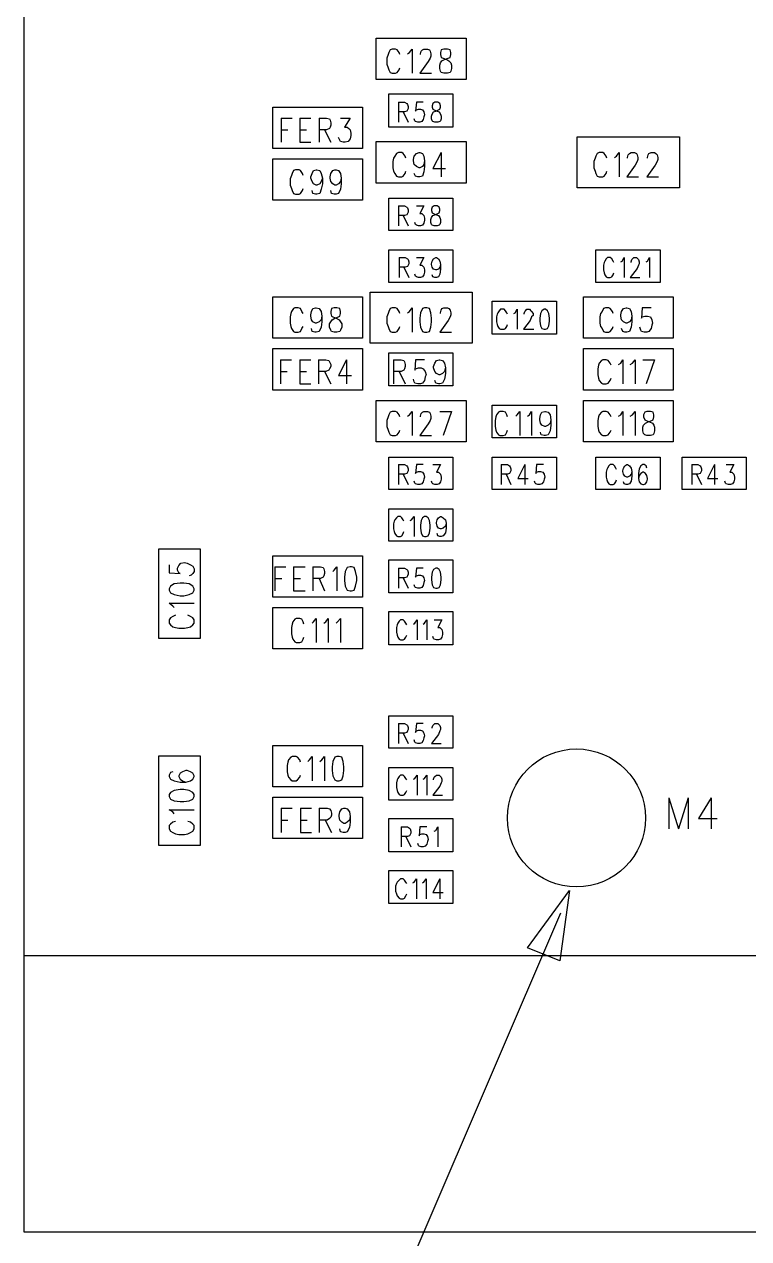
# Model space of a CAD drawing. Extents: x 11.9 to 28.1, y 10.8 to 21.2.
# Drawn here: x 14.582 to 15.631, y 14.275 to 16.035 of the extents above; entities that cross this region are included whole.
import ezdxf

# ---------------------------------------------------------------- set-up
doc = ezdxf.new("R2010")
doc.units = 0
doc.header["$MEASUREMENT"] = 0
doc.layers.add('LAYNR1', color=2, linetype='Continuous')

msp = doc.modelspace()

# ---------------------------------------------------------------- linework, layer by layer
at = {"layer": 'LAYNR1', "color": 7}
for points in [[(14.582, 14.285), (14.582, 19.685)], [(15.092, 16.015), (15.222, 16.015)], [(15.092, 15.955), (15.092, 16.015)], [(15.222, 16.015), (15.222, 15.955)], [(15.112, 15.998), (15.11, 15.994)], [(15.115, 15.999), (15.112, 15.998)], [(15.12, 15.999), (15.115, 15.999)], [(15.122, 15.998), (15.12, 15.999)], [(15.125, 15.994), (15.122, 15.998)], [(15.14, 15.994), (15.144, 15.999)], [(15.144, 15.999), (15.144, 15.964)], [(15.156, 15.992), (15.157, 15.996)], [(15.157, 15.996), (15.159, 15.998)], [(15.159, 15.998), (15.161, 15.999)], [(15.161, 15.999), (15.166, 15.999)], [(15.166, 15.999), (15.169, 15.998)], [(15.169, 15.998), (15.17, 15.996)], [(15.17, 15.996), (15.171, 15.992)], [(15.186, 15.998), (15.185, 15.994)], [(15.19, 15.999), (15.186, 15.998)], [(15.195, 15.999), (15.19, 15.999)], [(15.199, 15.998), (15.195, 15.999)], [(15.2, 15.994), (15.199, 15.998)], [(15.109, 15.991), (15.107, 15.986)], [(15.107, 15.986), (15.107, 15.977)], [(15.11, 15.994), (15.109, 15.991)], [(15.126, 15.991), (15.125, 15.994)], [(15.137, 15.992), (15.14, 15.994)], [(15.167, 15.981), (15.155, 15.964)], [(15.156, 15.991), (15.156, 15.992)], [(15.17, 15.986), (15.167, 15.981)], [(15.171, 15.989), (15.17, 15.986)], [(15.171, 15.992), (15.171, 15.989)], [(15.184, 15.976), (15.185, 15.979)], [(15.185, 15.994), (15.185, 15.991)], [(15.185, 15.991), (15.186, 15.987)], [(15.185, 15.979), (15.187, 15.982)], [(15.186, 15.987), (15.189, 15.986)], [(15.187, 15.982), (15.191, 15.984)], [(15.189, 15.986), (15.194, 15.984)], [(15.191, 15.984), (15.196, 15.986)], [(15.194, 15.984), (15.197, 15.982)], [(15.196, 15.986), (15.199, 15.987)], [(15.197, 15.982), (15.2, 15.979)], [(15.199, 15.987), (15.2, 15.991)], [(15.2, 15.991), (15.2, 15.994)], [(15.2, 15.979), (15.201, 15.976)], [(15.107, 15.977), (15.109, 15.972)], [(15.109, 15.972), (15.11, 15.969)], [(15.11, 15.969), (15.112, 15.965)], [(15.112, 15.965), (15.115, 15.964)], [(15.115, 15.964), (15.12, 15.964)], [(15.12, 15.964), (15.122, 15.965)], [(15.122, 15.965), (15.125, 15.969)], [(15.125, 15.969), (15.126, 15.972)], [(15.155, 15.964), (15.172, 15.964)], [(15.184, 15.971), (15.184, 15.976)], [(15.185, 15.967), (15.184, 15.971)], [(15.186, 15.965), (15.185, 15.967)], [(15.19, 15.964), (15.186, 15.965)], [(15.195, 15.964), (15.19, 15.964)], [(15.199, 15.965), (15.195, 15.964)], [(15.2, 15.967), (15.199, 15.965)], [(15.201, 15.971), (15.2, 15.967)], [(15.201, 15.976), (15.201, 15.971)], [(15.222, 15.955), (15.092, 15.955)], [(15.11, 15.934), (15.203, 15.934)], [(15.11, 15.886), (15.11, 15.934)], [(15.203, 15.934), (15.203, 15.886)], [(14.942, 15.855), (14.942, 15.915)], [(14.942, 15.915), (15.072, 15.915)], [(15.072, 15.915), (15.072, 15.855)], [(15.124, 15.922), (15.124, 15.893)], [(15.124, 15.922), (15.133, 15.922), (15.136, 15.92), (15.137, 15.919), (15.138, 15.916), (15.138, 15.913), (15.137, 15.911), (15.136, 15.909), (15.133, 15.908), (15.124, 15.908)], [(15.131, 15.908), (15.138, 15.893)], [(15.16, 15.922), (15.15, 15.922), (15.149, 15.909), (15.15, 15.911), (15.153, 15.912), (15.156, 15.912), (15.159, 15.911), (15.161, 15.908), (15.162, 15.904)], [(15.174, 15.894), (15.173, 15.895), (15.172, 15.898), (15.172, 15.902), (15.173, 15.905), (15.175, 15.908), (15.178, 15.909), (15.182, 15.911), (15.184, 15.912), (15.185, 15.915)], [(15.174, 15.92), (15.173, 15.917), (15.173, 15.915), (15.174, 15.912)], [(15.177, 15.922), (15.174, 15.92)], [(15.174, 15.912), (15.176, 15.911), (15.18, 15.909), (15.183, 15.908), (15.185, 15.905)], [(15.185, 15.917), (15.184, 15.92), (15.181, 15.922), (15.177, 15.922)], [(15.185, 15.915), (15.185, 15.917)], [(14.954, 15.899), (14.954, 15.864)], [(14.954, 15.899), (14.97, 15.899)], [(14.981, 15.899), (14.981, 15.864)], [(14.981, 15.899), (14.997, 15.899)], [(15.009, 15.899), (15.009, 15.864)], [(15.009, 15.899), (15.02, 15.899)], [(15.02, 15.899), (15.024, 15.898)], [(15.024, 15.898), (15.025, 15.896)], [(15.025, 15.896), (15.026, 15.892)], [(15.026, 15.892), (15.026, 15.889)], [(15.04, 15.899), (15.054, 15.899)], [(15.054, 15.899), (15.046, 15.886)], [(15.162, 15.904), (15.161, 15.901), (15.16, 15.897), (15.158, 15.894), (15.155, 15.893), (15.152, 15.893), (15.149, 15.894), (15.148, 15.895), (15.147, 15.898)], [(15.185, 15.895), (15.184, 15.894), (15.181, 15.893), (15.177, 15.893), (15.174, 15.894)], [(15.185, 15.905), (15.186, 15.902), (15.186, 15.898), (15.185, 15.895)], [(14.954, 15.882), (14.964, 15.882)], [(14.981, 15.882), (14.991, 15.882)], [(15.02, 15.882), (15.009, 15.882)], [(15.017, 15.882), (15.026, 15.864)], [(15.024, 15.884), (15.02, 15.882)], [(15.025, 15.886), (15.024, 15.884)], [(15.026, 15.889), (15.025, 15.886)], [(15.046, 15.886), (15.05, 15.886)], [(15.05, 15.886), (15.052, 15.884)], [(15.052, 15.884), (15.054, 15.882)], [(15.054, 15.882), (15.055, 15.877)], [(15.055, 15.874), (15.054, 15.869)], [(15.055, 15.877), (15.055, 15.874)], [(15.203, 15.886), (15.11, 15.886)], [(15.072, 15.855), (14.942, 15.855)], [(14.981, 15.864), (14.997, 15.864)], [(15.039, 15.867), (15.037, 15.871)], [(15.04, 15.865), (15.039, 15.867)], [(15.044, 15.864), (15.04, 15.865)], [(15.047, 15.864), (15.044, 15.864)], [(15.051, 15.865), (15.047, 15.864)], [(15.054, 15.869), (15.051, 15.865)], [(15.092, 15.805), (15.092, 15.865)], [(15.092, 15.865), (15.222, 15.865)], [(15.222, 15.865), (15.222, 15.805)], [(15.383, 15.872), (15.531, 15.872)], [(15.383, 15.798), (15.383, 15.872)], [(15.531, 15.872), (15.531, 15.798)], [(14.942, 15.84), (15.072, 15.84)], [(14.942, 15.78), (14.942, 15.84)], [(15.072, 15.84), (15.072, 15.78)], [(15.117, 15.841), (15.116, 15.836)], [(15.119, 15.844), (15.117, 15.841)], [(15.121, 15.848), (15.119, 15.844)], [(15.124, 15.849), (15.121, 15.848)], [(15.129, 15.849), (15.124, 15.849)], [(15.131, 15.848), (15.129, 15.849)], [(15.134, 15.844), (15.131, 15.848)], [(15.135, 15.841), (15.134, 15.844)], [(15.146, 15.839), (15.147, 15.844)], [(15.146, 15.837), (15.146, 15.839)], [(15.147, 15.844), (15.15, 15.848)], [(15.15, 15.848), (15.154, 15.849)], [(15.154, 15.849), (15.155, 15.849)], [(15.155, 15.849), (15.159, 15.848)], [(15.159, 15.848), (15.161, 15.844)], [(15.161, 15.844), (15.162, 15.837)], [(15.186, 15.849), (15.174, 15.826)], [(15.186, 15.849), (15.186, 15.814)], [(15.409, 15.841), (15.407, 15.836)], [(15.41, 15.844), (15.409, 15.841)], [(15.412, 15.848), (15.41, 15.844)], [(15.415, 15.849), (15.412, 15.848)], [(15.42, 15.849), (15.415, 15.849)], [(15.422, 15.848), (15.42, 15.849)], [(15.425, 15.844), (15.422, 15.848)], [(15.426, 15.841), (15.425, 15.844)], [(15.437, 15.842), (15.44, 15.844)], [(15.44, 15.844), (15.444, 15.849)], [(15.444, 15.849), (15.444, 15.814)], [(15.456, 15.842), (15.457, 15.846)], [(15.456, 15.841), (15.456, 15.842)], [(15.457, 15.846), (15.459, 15.848)], [(15.459, 15.848), (15.461, 15.849)], [(15.461, 15.849), (15.466, 15.849)], [(15.466, 15.849), (15.469, 15.848)], [(15.469, 15.848), (15.47, 15.846)], [(15.47, 15.846), (15.471, 15.842)], [(15.471, 15.839), (15.47, 15.836)], [(15.471, 15.842), (15.471, 15.839)], [(15.485, 15.842), (15.486, 15.846)], [(15.485, 15.841), (15.485, 15.842)], [(15.486, 15.846), (15.487, 15.848)], [(15.487, 15.848), (15.49, 15.849)], [(15.49, 15.849), (15.495, 15.849)], [(15.495, 15.849), (15.497, 15.848)], [(15.497, 15.848), (15.499, 15.846)], [(15.499, 15.846), (15.5, 15.842)], [(15.5, 15.839), (15.499, 15.836)], [(15.5, 15.842), (15.5, 15.839)], [(14.972, 15.823), (14.97, 15.819)], [(14.975, 15.824), (14.972, 15.823)], [(14.98, 15.824), (14.975, 15.824)], [(14.982, 15.823), (14.98, 15.824)], [(14.985, 15.819), (14.982, 15.823)], [(14.999, 15.819), (15.001, 15.823)], [(15.001, 15.823), (15.005, 15.824)], [(15.005, 15.824), (15.006, 15.824)], [(15.006, 15.824), (15.01, 15.823)], [(15.01, 15.823), (15.012, 15.819)], [(15.026, 15.819), (15.029, 15.823)], [(15.029, 15.823), (15.032, 15.824)], [(15.032, 15.824), (15.034, 15.824)], [(15.034, 15.824), (15.037, 15.823)], [(15.037, 15.823), (15.04, 15.819)], [(15.116, 15.836), (15.116, 15.827)], [(15.116, 15.827), (15.117, 15.822)], [(15.117, 15.822), (15.119, 15.819)], [(15.134, 15.819), (15.135, 15.822)], [(15.147, 15.832), (15.146, 15.837)], [(15.15, 15.829), (15.147, 15.832)], [(15.154, 15.827), (15.15, 15.829)], [(15.155, 15.827), (15.154, 15.827)], [(15.159, 15.829), (15.155, 15.827)], [(15.161, 15.832), (15.159, 15.829)], [(15.161, 15.821), (15.159, 15.815)], [(15.162, 15.837), (15.161, 15.832)], [(15.162, 15.829), (15.161, 15.821)], [(15.162, 15.837), (15.162, 15.829)], [(15.174, 15.826), (15.192, 15.826)], [(15.407, 15.836), (15.407, 15.827)], [(15.407, 15.827), (15.409, 15.822)], [(15.409, 15.822), (15.41, 15.819)], [(15.425, 15.819), (15.426, 15.822)], [(15.467, 15.831), (15.455, 15.814)], [(15.47, 15.836), (15.467, 15.831)], [(15.496, 15.831), (15.484, 15.814)], [(15.499, 15.836), (15.496, 15.831)], [(14.969, 15.816), (14.967, 15.811)], [(14.967, 15.811), (14.967, 15.802)], [(14.967, 15.802), (14.969, 15.797)], [(14.97, 15.819), (14.969, 15.816)], [(14.986, 15.816), (14.985, 15.819)], [(14.997, 15.814), (14.999, 15.819)], [(14.997, 15.812), (14.997, 15.814)], [(14.999, 15.807), (14.997, 15.812)], [(15.001, 15.804), (14.999, 15.807)], [(15.005, 15.802), (15.001, 15.804)], [(15.006, 15.802), (15.005, 15.802)], [(15.01, 15.804), (15.006, 15.802)], [(15.012, 15.807), (15.01, 15.804)], [(15.012, 15.819), (15.014, 15.812)], [(15.014, 15.812), (15.012, 15.807)], [(15.014, 15.804), (15.012, 15.796)], [(15.014, 15.812), (15.014, 15.804)], [(15.025, 15.814), (15.026, 15.819)], [(15.025, 15.812), (15.025, 15.814)], [(15.026, 15.807), (15.025, 15.812)], [(15.029, 15.804), (15.026, 15.807)], [(15.032, 15.802), (15.029, 15.804)], [(15.034, 15.802), (15.032, 15.802)], [(15.037, 15.804), (15.034, 15.802)], [(15.04, 15.807), (15.037, 15.804)], [(15.04, 15.819), (15.041, 15.812)], [(15.041, 15.812), (15.04, 15.807)], [(15.041, 15.804), (15.04, 15.796)], [(15.041, 15.812), (15.041, 15.804)], [(15.222, 15.805), (15.092, 15.805)], [(15.119, 15.819), (15.121, 15.815)], [(15.121, 15.815), (15.124, 15.814)], [(15.124, 15.814), (15.129, 15.814)], [(15.129, 15.814), (15.131, 15.815)], [(15.131, 15.815), (15.134, 15.819)], [(15.149, 15.815), (15.147, 15.819)], [(15.152, 15.814), (15.149, 15.815)], [(15.155, 15.814), (15.152, 15.814)], [(15.159, 15.815), (15.155, 15.814)], [(15.41, 15.819), (15.412, 15.815)], [(15.412, 15.815), (15.415, 15.814)], [(15.415, 15.814), (15.42, 15.814)], [(15.42, 15.814), (15.422, 15.815)], [(15.422, 15.815), (15.425, 15.819)], [(15.455, 15.814), (15.472, 15.814)], [(15.484, 15.814), (15.501, 15.814)], [(14.969, 15.797), (14.97, 15.794)], [(14.97, 15.794), (14.972, 15.79)], [(14.972, 15.79), (14.975, 15.789)], [(14.975, 15.789), (14.98, 15.789)], [(14.98, 15.789), (14.982, 15.79)], [(14.982, 15.79), (14.985, 15.794)], [(14.985, 15.794), (14.986, 15.797)], [(15, 15.79), (14.999, 15.794)], [(15.004, 15.789), (15, 15.79)], [(15.006, 15.789), (15.004, 15.789)], [(15.01, 15.79), (15.006, 15.789)], [(15.012, 15.796), (15.01, 15.79)], [(15.027, 15.79), (15.026, 15.794)], [(15.031, 15.789), (15.027, 15.79)], [(15.034, 15.789), (15.031, 15.789)], [(15.037, 15.79), (15.034, 15.789)], [(15.04, 15.796), (15.037, 15.79)], [(15.531, 15.798), (15.383, 15.798)], [(15.072, 15.78), (14.942, 15.78)], [(15.11, 15.783), (15.203, 15.783)], [(15.11, 15.736), (15.11, 15.783)], [(15.124, 15.772), (15.124, 15.743)], [(15.124, 15.772), (15.133, 15.772), (15.136, 15.77), (15.137, 15.769), (15.138, 15.766), (15.138, 15.763), (15.137, 15.761), (15.136, 15.759), (15.133, 15.758), (15.124, 15.758)], [(15.15, 15.772), (15.161, 15.772), (15.155, 15.761), (15.158, 15.761), (15.16, 15.759), (15.161, 15.758), (15.162, 15.754), (15.162, 15.751), (15.161, 15.747), (15.159, 15.744), (15.156, 15.743), (15.153, 15.743), (15.15, 15.744), (15.149, 15.745), (15.148, 15.748)], [(15.203, 15.783), (15.203, 15.736)], [(15.131, 15.758), (15.138, 15.743)], [(15.203, 15.736), (15.11, 15.736)], [(15.11, 15.708), (15.203, 15.708)], [(15.11, 15.661), (15.11, 15.708)], [(15.125, 15.697), (15.125, 15.668)], [(15.125, 15.697), (15.134, 15.697), (15.137, 15.695), (15.138, 15.694), (15.139, 15.691), (15.139, 15.688), (15.138, 15.686), (15.137, 15.684), (15.134, 15.683), (15.125, 15.683)], [(15.15, 15.697), (15.161, 15.697), (15.155, 15.686), (15.158, 15.686), (15.16, 15.684), (15.161, 15.683), (15.162, 15.679)], [(15.203, 15.708), (15.203, 15.661)], [(15.41, 15.708), (15.503, 15.708)], [(15.41, 15.661), (15.41, 15.708)], [(15.436, 15.69), (15.435, 15.692), (15.433, 15.695), (15.431, 15.697), (15.427, 15.697), (15.425, 15.695), (15.423, 15.692), (15.422, 15.69), (15.421, 15.686), (15.421, 15.679), (15.422, 15.675), (15.423, 15.672), (15.425, 15.669), (15.427, 15.668), (15.431, 15.668), (15.433, 15.669), (15.435, 15.672), (15.436, 15.675)], [(15.446, 15.691), (15.448, 15.692), (15.451, 15.697), (15.451, 15.668)], [(15.461, 15.69), (15.461, 15.691), (15.462, 15.694), (15.463, 15.695), (15.465, 15.697), (15.469, 15.697), (15.471, 15.695), (15.472, 15.694), (15.473, 15.691), (15.473, 15.688), (15.472, 15.686), (15.47, 15.681), (15.46, 15.668), (15.474, 15.668)], [(15.483, 15.691), (15.485, 15.692), (15.488, 15.697), (15.488, 15.668)], [(15.503, 15.708), (15.503, 15.661)], [(15.132, 15.683), (15.139, 15.668)], [(15.162, 15.679), (15.162, 15.676)], [(15.185, 15.68), (15.184, 15.673), (15.182, 15.669), (15.179, 15.668), (15.177, 15.668), (15.174, 15.669)], [(15.185, 15.687), (15.185, 15.68)], [(15.162, 15.676), (15.161, 15.672), (15.159, 15.669), (15.156, 15.668), (15.153, 15.668), (15.15, 15.669), (15.149, 15.67), (15.148, 15.673)], [(15.174, 15.669), (15.173, 15.672)], [(15.083, 15.573), (15.083, 15.647)], [(15.083, 15.647), (15.231, 15.647)], [(15.203, 15.661), (15.11, 15.661)], [(15.231, 15.647), (15.231, 15.573)], [(15.503, 15.661), (15.41, 15.661)], [(14.942, 15.64), (15.072, 15.64)], [(14.942, 15.58), (14.942, 15.64)], [(15.072, 15.64), (15.072, 15.58)], [(15.26, 15.586), (15.26, 15.634)], [(15.26, 15.634), (15.353, 15.634)], [(15.353, 15.634), (15.353, 15.586)], [(15.392, 15.64), (15.522, 15.64)], [(15.392, 15.58), (15.392, 15.64)], [(15.522, 15.64), (15.522, 15.58)], [(14.986, 15.616), (14.984, 15.619), (14.982, 15.623), (14.979, 15.624), (14.974, 15.624), (14.972, 15.623), (14.969, 15.619), (14.968, 15.616), (14.967, 15.611), (14.967, 15.602), (14.968, 15.597), (14.969, 15.594), (14.972, 15.59), (14.974, 15.589), (14.979, 15.589), (14.982, 15.59), (14.984, 15.594), (14.986, 15.597)], [(15.013, 15.612), (15.012, 15.607), (15.009, 15.604), (15.005, 15.602), (15.004, 15.602), (15, 15.604), (14.998, 15.607), (14.997, 15.612), (14.997, 15.614), (14.998, 15.619), (15, 15.623), (15.004, 15.624), (15.005, 15.624), (15.009, 15.623), (15.012, 15.619), (15.013, 15.612), (15.013, 15.604), (15.012, 15.596), (15.009, 15.59), (15.005, 15.589), (15.003, 15.589), (14.999, 15.59), (14.998, 15.594)], [(15.109, 15.616), (15.107, 15.611)], [(15.107, 15.611), (15.107, 15.602)], [(15.11, 15.619), (15.109, 15.616)], [(15.112, 15.623), (15.11, 15.619)], [(15.115, 15.624), (15.112, 15.623)], [(15.12, 15.624), (15.115, 15.624)], [(15.122, 15.623), (15.12, 15.624)], [(15.125, 15.619), (15.122, 15.623)], [(15.126, 15.616), (15.125, 15.619)], [(15.137, 15.617), (15.14, 15.619)], [(15.14, 15.619), (15.144, 15.624)], [(15.144, 15.624), (15.144, 15.589)], [(15.156, 15.617), (15.155, 15.609)], [(15.155, 15.609), (15.155, 15.604)], [(15.159, 15.623), (15.156, 15.617)], [(15.162, 15.624), (15.159, 15.623)], [(15.165, 15.624), (15.162, 15.624)], [(15.169, 15.623), (15.165, 15.624)], [(15.171, 15.617), (15.169, 15.623)], [(15.172, 15.609), (15.171, 15.617)], [(15.172, 15.604), (15.172, 15.609)], [(15.185, 15.617), (15.186, 15.621)], [(15.185, 15.616), (15.185, 15.617)], [(15.186, 15.621), (15.187, 15.623)], [(15.187, 15.623), (15.19, 15.624)], [(15.19, 15.624), (15.195, 15.624)], [(15.195, 15.624), (15.197, 15.623)], [(15.199, 15.611), (15.196, 15.606)], [(15.197, 15.623), (15.199, 15.621)], [(15.199, 15.621), (15.2, 15.617)], [(15.2, 15.614), (15.199, 15.611)], [(15.2, 15.617), (15.2, 15.614)], [(15.267, 15.615), (15.266, 15.611), (15.266, 15.604), (15.267, 15.6)], [(15.279, 15.62), (15.277, 15.622), (15.272, 15.622), (15.27, 15.62), (15.268, 15.617), (15.267, 15.615)], [(15.282, 15.615), (15.281, 15.617), (15.279, 15.62)], [(15.291, 15.616), (15.293, 15.617), (15.296, 15.622), (15.296, 15.593)], [(15.306, 15.615), (15.306, 15.616), (15.307, 15.619), (15.308, 15.62), (15.31, 15.622), (15.314, 15.622), (15.316, 15.62), (15.317, 15.619), (15.319, 15.616), (15.319, 15.613), (15.317, 15.611), (15.315, 15.606), (15.305, 15.593), (15.32, 15.593)], [(15.335, 15.622), (15.332, 15.62), (15.33, 15.616), (15.329, 15.609), (15.329, 15.605), (15.33, 15.598), (15.332, 15.594), (15.335, 15.593)], [(15.335, 15.593), (15.337, 15.593), (15.34, 15.594), (15.342, 15.598), (15.343, 15.605), (15.343, 15.609), (15.342, 15.616), (15.34, 15.62), (15.337, 15.622), (15.335, 15.622)], [(15.417, 15.616), (15.416, 15.611)], [(15.416, 15.611), (15.416, 15.602)], [(15.419, 15.619), (15.417, 15.616)], [(15.421, 15.623), (15.419, 15.619)], [(15.424, 15.624), (15.421, 15.623)], [(15.429, 15.624), (15.424, 15.624)], [(15.431, 15.623), (15.429, 15.624)], [(15.434, 15.619), (15.431, 15.623)], [(15.435, 15.616), (15.434, 15.619)], [(15.446, 15.614), (15.447, 15.619)], [(15.446, 15.612), (15.446, 15.614)], [(15.447, 15.607), (15.446, 15.612)], [(15.447, 15.619), (15.45, 15.623)], [(15.45, 15.623), (15.454, 15.624)], [(15.454, 15.624), (15.455, 15.624)], [(15.455, 15.624), (15.459, 15.623)], [(15.459, 15.623), (15.461, 15.619)], [(15.461, 15.619), (15.462, 15.612)], [(15.462, 15.612), (15.461, 15.607)], [(15.462, 15.612), (15.462, 15.604)], [(15.477, 15.624), (15.476, 15.609)], [(15.476, 15.609), (15.477, 15.611)], [(15.49, 15.624), (15.477, 15.624)], [(15.477, 15.611), (15.481, 15.612)], [(15.481, 15.612), (15.485, 15.612)], [(15.485, 15.612), (15.489, 15.611)], [(15.489, 15.611), (15.491, 15.607)], [(15.107, 15.602), (15.109, 15.597)], [(15.109, 15.597), (15.11, 15.594)], [(15.11, 15.594), (15.112, 15.59)], [(15.122, 15.59), (15.125, 15.594)], [(15.125, 15.594), (15.126, 15.597)], [(15.155, 15.604), (15.156, 15.596)], [(15.156, 15.596), (15.159, 15.59)], [(15.169, 15.59), (15.171, 15.596)], [(15.171, 15.596), (15.172, 15.604)], [(15.196, 15.606), (15.184, 15.589)], [(15.267, 15.6), (15.268, 15.597), (15.27, 15.594), (15.272, 15.593), (15.277, 15.593), (15.279, 15.594)], [(15.279, 15.594), (15.281, 15.597), (15.282, 15.6)], [(15.416, 15.602), (15.417, 15.597)], [(15.417, 15.597), (15.419, 15.594)], [(15.419, 15.594), (15.421, 15.59)], [(15.431, 15.59), (15.434, 15.594)], [(15.434, 15.594), (15.435, 15.597)], [(15.45, 15.604), (15.447, 15.607)], [(15.449, 15.59), (15.447, 15.594)], [(15.454, 15.602), (15.45, 15.604)], [(15.455, 15.602), (15.454, 15.602)], [(15.459, 15.604), (15.455, 15.602)], [(15.461, 15.607), (15.459, 15.604)], [(15.461, 15.596), (15.459, 15.59)], [(15.462, 15.604), (15.461, 15.596)], [(15.475, 15.592), (15.474, 15.596)], [(15.476, 15.59), (15.475, 15.592)], [(15.49, 15.594), (15.487, 15.59)], [(15.491, 15.599), (15.49, 15.594)], [(15.491, 15.607), (15.492, 15.602)], [(15.492, 15.602), (15.491, 15.599)], [(15.072, 15.58), (14.942, 15.58)], [(15.112, 15.59), (15.115, 15.589)], [(15.115, 15.589), (15.12, 15.589)], [(15.12, 15.589), (15.122, 15.59)], [(15.159, 15.59), (15.162, 15.589)], [(15.162, 15.589), (15.165, 15.589)], [(15.165, 15.589), (15.169, 15.59)], [(15.184, 15.589), (15.201, 15.589)], [(15.353, 15.586), (15.26, 15.586)], [(15.522, 15.58), (15.392, 15.58)], [(15.421, 15.59), (15.424, 15.589)], [(15.424, 15.589), (15.429, 15.589)], [(15.429, 15.589), (15.431, 15.59)], [(15.452, 15.589), (15.449, 15.59)], [(15.455, 15.589), (15.452, 15.589)], [(15.459, 15.59), (15.455, 15.589)], [(15.48, 15.589), (15.476, 15.59)], [(15.484, 15.589), (15.48, 15.589)], [(15.487, 15.59), (15.484, 15.589)], [(14.942, 15.505), (14.942, 15.565)], [(14.942, 15.565), (15.072, 15.565)], [(15.072, 15.565), (15.072, 15.505)], [(15.231, 15.573), (15.083, 15.573)], [(15.11, 15.559), (15.203, 15.559)], [(15.11, 15.511), (15.11, 15.559)], [(15.203, 15.559), (15.203, 15.511)], [(15.392, 15.565), (15.522, 15.565)], [(15.392, 15.505), (15.392, 15.565)], [(15.522, 15.565), (15.522, 15.505)], [(14.953, 15.549), (14.953, 15.514)], [(14.953, 15.549), (14.969, 15.549)], [(14.981, 15.549), (14.981, 15.514)], [(14.981, 15.549), (14.997, 15.549)], [(15.008, 15.549), (15.008, 15.514)], [(15.008, 15.549), (15.019, 15.549), (15.023, 15.548), (15.024, 15.546), (15.026, 15.542), (15.026, 15.539), (15.024, 15.536), (15.023, 15.534), (15.019, 15.532), (15.008, 15.532)], [(15.049, 15.549), (15.037, 15.526), (15.056, 15.526)], [(15.049, 15.549), (15.049, 15.514)], [(15.117, 15.549), (15.117, 15.514)], [(15.117, 15.549), (15.128, 15.549), (15.132, 15.548), (15.133, 15.546), (15.134, 15.542), (15.134, 15.539), (15.133, 15.536), (15.132, 15.534), (15.128, 15.532), (15.117, 15.532)], [(15.162, 15.549), (15.149, 15.549), (15.148, 15.534), (15.149, 15.536), (15.153, 15.537), (15.157, 15.537), (15.16, 15.536), (15.163, 15.532), (15.164, 15.527), (15.163, 15.524), (15.162, 15.519), (15.159, 15.515), (15.156, 15.514), (15.152, 15.514), (15.148, 15.515), (15.147, 15.517), (15.146, 15.521)], [(15.192, 15.537), (15.191, 15.532), (15.188, 15.529), (15.184, 15.527), (15.183, 15.527), (15.179, 15.529), (15.177, 15.532), (15.175, 15.537), (15.175, 15.539), (15.177, 15.544), (15.179, 15.548), (15.183, 15.549), (15.184, 15.549), (15.188, 15.548), (15.191, 15.544), (15.192, 15.537), (15.192, 15.529), (15.191, 15.521), (15.188, 15.515), (15.184, 15.514), (15.182, 15.514), (15.178, 15.515), (15.177, 15.519)], [(15.432, 15.541), (15.431, 15.544), (15.428, 15.548), (15.425, 15.549), (15.42, 15.549), (15.418, 15.548), (15.415, 15.544), (15.414, 15.541), (15.413, 15.536), (15.413, 15.527), (15.414, 15.522), (15.415, 15.519), (15.418, 15.515), (15.42, 15.514), (15.425, 15.514), (15.428, 15.515), (15.431, 15.519), (15.432, 15.522)], [(15.443, 15.542), (15.446, 15.544), (15.449, 15.549), (15.449, 15.514)], [(15.46, 15.542), (15.463, 15.544), (15.467, 15.549), (15.467, 15.514)], [(15.478, 15.549), (15.495, 15.549)], [(15.495, 15.549), (15.483, 15.514)], [(14.953, 15.532), (14.963, 15.532)], [(14.981, 15.532), (14.991, 15.532)], [(15.017, 15.532), (15.026, 15.514)], [(15.125, 15.532), (15.134, 15.514)], [(15.072, 15.505), (14.942, 15.505)], [(14.981, 15.514), (14.997, 15.514)], [(15.203, 15.511), (15.11, 15.511)], [(15.522, 15.505), (15.392, 15.505)], [(15.092, 15.49), (15.222, 15.49)], [(15.092, 15.43), (15.092, 15.49)], [(15.222, 15.49), (15.222, 15.43)], [(15.392, 15.49), (15.522, 15.49)], [(15.392, 15.43), (15.392, 15.49)], [(15.522, 15.49), (15.522, 15.43)], [(15.11, 15.469), (15.109, 15.466)], [(15.112, 15.473), (15.11, 15.469)], [(15.115, 15.474), (15.112, 15.473)], [(15.12, 15.474), (15.115, 15.474)], [(15.122, 15.473), (15.12, 15.474)], [(15.125, 15.469), (15.122, 15.473)], [(15.126, 15.466), (15.125, 15.469)], [(15.137, 15.467), (15.14, 15.469)], [(15.14, 15.469), (15.144, 15.474)], [(15.144, 15.474), (15.144, 15.439)], [(15.156, 15.467), (15.157, 15.471)], [(15.157, 15.471), (15.159, 15.473)], [(15.159, 15.473), (15.161, 15.474)], [(15.161, 15.474), (15.166, 15.474)], [(15.166, 15.474), (15.169, 15.473)], [(15.169, 15.473), (15.17, 15.471)], [(15.17, 15.471), (15.171, 15.467)], [(15.184, 15.474), (15.201, 15.474)], [(15.201, 15.474), (15.189, 15.439)], [(15.26, 15.436), (15.26, 15.483)], [(15.26, 15.483), (15.353, 15.483)], [(15.266, 15.469), (15.265, 15.466)], [(15.269, 15.473), (15.266, 15.469)], [(15.271, 15.474), (15.269, 15.473)], [(15.276, 15.474), (15.271, 15.474)], [(15.279, 15.473), (15.276, 15.474)], [(15.281, 15.469), (15.279, 15.473)], [(15.282, 15.466), (15.281, 15.469)], [(15.294, 15.467), (15.296, 15.469)], [(15.296, 15.469), (15.3, 15.474)], [(15.3, 15.474), (15.3, 15.439)], [(15.311, 15.467), (15.314, 15.469)], [(15.314, 15.469), (15.317, 15.474)], [(15.317, 15.474), (15.317, 15.439)], [(15.329, 15.464), (15.33, 15.469)], [(15.33, 15.469), (15.332, 15.473)], [(15.332, 15.473), (15.336, 15.474)], [(15.336, 15.474), (15.337, 15.474)], [(15.337, 15.474), (15.341, 15.473)], [(15.341, 15.473), (15.344, 15.469)], [(15.344, 15.469), (15.345, 15.462)], [(15.353, 15.483), (15.353, 15.436)], [(15.432, 15.466), (15.431, 15.469), (15.428, 15.473), (15.425, 15.474), (15.42, 15.474), (15.418, 15.473), (15.415, 15.469), (15.414, 15.466), (15.413, 15.461), (15.413, 15.452), (15.414, 15.447), (15.415, 15.444), (15.418, 15.44), (15.42, 15.439), (15.425, 15.439), (15.428, 15.44), (15.431, 15.444), (15.432, 15.447)], [(15.443, 15.467), (15.446, 15.469), (15.449, 15.474), (15.449, 15.439)], [(15.46, 15.467), (15.463, 15.469), (15.467, 15.474), (15.467, 15.439)], [(15.109, 15.466), (15.107, 15.461)], [(15.107, 15.461), (15.107, 15.452)], [(15.107, 15.452), (15.109, 15.447)], [(15.167, 15.456), (15.155, 15.439)], [(15.156, 15.466), (15.156, 15.467)], [(15.17, 15.461), (15.167, 15.456)], [(15.171, 15.464), (15.17, 15.461)], [(15.171, 15.467), (15.171, 15.464)], [(15.265, 15.466), (15.264, 15.461)], [(15.264, 15.461), (15.264, 15.452)], [(15.264, 15.452), (15.265, 15.447)], [(15.329, 15.462), (15.329, 15.464)], [(15.33, 15.457), (15.329, 15.462)], [(15.332, 15.454), (15.33, 15.457)], [(15.336, 15.452), (15.332, 15.454)], [(15.337, 15.452), (15.336, 15.452)], [(15.341, 15.454), (15.337, 15.452)], [(15.344, 15.457), (15.341, 15.454)], [(15.345, 15.462), (15.344, 15.457)], [(15.345, 15.454), (15.344, 15.446)], [(15.345, 15.462), (15.345, 15.454)], [(15.109, 15.447), (15.11, 15.444)], [(15.11, 15.444), (15.112, 15.44)], [(15.112, 15.44), (15.115, 15.439)], [(15.115, 15.439), (15.12, 15.439)], [(15.12, 15.439), (15.122, 15.44)], [(15.122, 15.44), (15.125, 15.444)], [(15.125, 15.444), (15.126, 15.447)], [(15.155, 15.439), (15.172, 15.439)], [(15.353, 15.436), (15.26, 15.436)], [(15.265, 15.447), (15.266, 15.444)], [(15.266, 15.444), (15.269, 15.44)], [(15.269, 15.44), (15.271, 15.439)], [(15.271, 15.439), (15.276, 15.439)], [(15.276, 15.439), (15.279, 15.44)], [(15.279, 15.44), (15.281, 15.444)], [(15.281, 15.444), (15.282, 15.447)], [(15.331, 15.44), (15.33, 15.444)], [(15.335, 15.439), (15.331, 15.44)], [(15.337, 15.439), (15.335, 15.439)], [(15.341, 15.44), (15.337, 15.439)], [(15.344, 15.446), (15.341, 15.44)], [(15.222, 15.43), (15.092, 15.43)], [(15.522, 15.43), (15.392, 15.43)], [(15.11, 15.361), (15.11, 15.408)], [(15.11, 15.408), (15.203, 15.408)], [(15.203, 15.408), (15.203, 15.361)], [(15.26, 15.408), (15.353, 15.408)], [(15.26, 15.361), (15.26, 15.408)], [(15.353, 15.408), (15.353, 15.361)], [(15.41, 15.408), (15.503, 15.408)], [(15.41, 15.361), (15.41, 15.408)], [(15.503, 15.408), (15.503, 15.361)], [(15.535, 15.408), (15.628, 15.408)], [(15.535, 15.361), (15.535, 15.408)], [(15.628, 15.408), (15.628, 15.361)], [(15.124, 15.397), (15.124, 15.368)], [(15.124, 15.397), (15.133, 15.397), (15.136, 15.395), (15.137, 15.394), (15.138, 15.391), (15.138, 15.388), (15.137, 15.386), (15.136, 15.384), (15.133, 15.383), (15.124, 15.383)], [(15.131, 15.383), (15.138, 15.368)], [(15.16, 15.397), (15.15, 15.397), (15.149, 15.384), (15.15, 15.386), (15.153, 15.387), (15.156, 15.387), (15.159, 15.386), (15.161, 15.383), (15.162, 15.379)], [(15.174, 15.397), (15.185, 15.397)], [(15.185, 15.397), (15.179, 15.386), (15.182, 15.386), (15.184, 15.384), (15.185, 15.383)], [(15.185, 15.383), (15.186, 15.379), (15.186, 15.376), (15.185, 15.372)], [(15.273, 15.397), (15.273, 15.368)], [(15.273, 15.397), (15.282, 15.397), (15.285, 15.395), (15.286, 15.394), (15.287, 15.391), (15.287, 15.388), (15.286, 15.386), (15.285, 15.384), (15.282, 15.383), (15.273, 15.383)], [(15.28, 15.383), (15.287, 15.368)], [(15.307, 15.397), (15.297, 15.377), (15.312, 15.377)], [(15.307, 15.397), (15.307, 15.368)], [(15.334, 15.397), (15.324, 15.397), (15.323, 15.384), (15.324, 15.386), (15.327, 15.387), (15.33, 15.387), (15.333, 15.386), (15.335, 15.383), (15.336, 15.379), (15.335, 15.376), (15.334, 15.372), (15.332, 15.369), (15.329, 15.368), (15.326, 15.368), (15.323, 15.369), (15.322, 15.37), (15.321, 15.373)], [(15.429, 15.395), (15.427, 15.392), (15.426, 15.39), (15.425, 15.386), (15.425, 15.379), (15.426, 15.375), (15.427, 15.372), (15.429, 15.369)], [(15.44, 15.39), (15.439, 15.392), (15.437, 15.395), (15.435, 15.397), (15.431, 15.397), (15.429, 15.395)], [(15.462, 15.38), (15.461, 15.373), (15.459, 15.369), (15.456, 15.368), (15.454, 15.368), (15.451, 15.369)], [(15.462, 15.387), (15.462, 15.38)], [(15.484, 15.392), (15.483, 15.395), (15.48, 15.397), (15.478, 15.397), (15.475, 15.395), (15.473, 15.391), (15.472, 15.384), (15.472, 15.377), (15.473, 15.372), (15.475, 15.369), (15.478, 15.368), (15.479, 15.368), (15.482, 15.369), (15.484, 15.372), (15.485, 15.376)], [(15.485, 15.377), (15.484, 15.381), (15.482, 15.384), (15.479, 15.386), (15.478, 15.386), (15.475, 15.384), (15.473, 15.381), (15.472, 15.377)], [(15.549, 15.397), (15.549, 15.368)], [(15.549, 15.397), (15.558, 15.397), (15.561, 15.395), (15.562, 15.394), (15.563, 15.391), (15.563, 15.388), (15.562, 15.386), (15.561, 15.384), (15.558, 15.383), (15.549, 15.383)], [(15.556, 15.383), (15.563, 15.368)], [(15.582, 15.397), (15.572, 15.377), (15.587, 15.377)], [(15.582, 15.397), (15.582, 15.368)], [(15.599, 15.397), (15.61, 15.397)], [(15.61, 15.397), (15.604, 15.386), (15.607, 15.386), (15.609, 15.384), (15.61, 15.383)], [(15.61, 15.383), (15.611, 15.379), (15.611, 15.376), (15.61, 15.372)], [(15.162, 15.379), (15.161, 15.376), (15.16, 15.372), (15.158, 15.369), (15.155, 15.368), (15.152, 15.368), (15.149, 15.369), (15.148, 15.37), (15.147, 15.373)], [(15.174, 15.369), (15.173, 15.37), (15.172, 15.373)], [(15.185, 15.372), (15.183, 15.369), (15.18, 15.368), (15.177, 15.368), (15.174, 15.369)], [(15.429, 15.369), (15.431, 15.368), (15.435, 15.368), (15.437, 15.369), (15.439, 15.372), (15.44, 15.375)], [(15.451, 15.369), (15.45, 15.372)], [(15.485, 15.376), (15.485, 15.377)], [(15.599, 15.369), (15.598, 15.37), (15.597, 15.373)], [(15.61, 15.372), (15.608, 15.369), (15.605, 15.368), (15.602, 15.368), (15.599, 15.369)], [(15.203, 15.361), (15.11, 15.361)], [(15.353, 15.361), (15.26, 15.361)], [(15.503, 15.361), (15.41, 15.361)], [(15.628, 15.361), (15.535, 15.361)], [(15.11, 15.286), (15.11, 15.333)], [(15.11, 15.333), (15.203, 15.333)], [(15.203, 15.333), (15.203, 15.286)], [(15.132, 15.315), (15.131, 15.317), (15.129, 15.32), (15.127, 15.322), (15.123, 15.322), (15.121, 15.32), (15.119, 15.317), (15.118, 15.315), (15.117, 15.311), (15.117, 15.304), (15.118, 15.3), (15.119, 15.297), (15.121, 15.294), (15.123, 15.293), (15.127, 15.293), (15.129, 15.294), (15.131, 15.297), (15.132, 15.3)], [(15.141, 15.316), (15.143, 15.317), (15.147, 15.322), (15.147, 15.293)], [(15.193, 15.312), (15.192, 15.308), (15.189, 15.305), (15.186, 15.304), (15.185, 15.304), (15.182, 15.305), (15.18, 15.308), (15.179, 15.312), (15.179, 15.313), (15.18, 15.317), (15.182, 15.32), (15.185, 15.322), (15.186, 15.322), (15.189, 15.32), (15.192, 15.317), (15.193, 15.312), (15.193, 15.305), (15.192, 15.298), (15.189, 15.294), (15.186, 15.293), (15.184, 15.293), (15.181, 15.294), (15.18, 15.297)], [(14.777, 15.145), (14.777, 15.275)], [(14.777, 15.275), (14.837, 15.275)], [(14.837, 15.275), (14.837, 15.145)], [(15.203, 15.286), (15.11, 15.286)], [(14.942, 15.265), (15.072, 15.265)], [(14.942, 15.205), (14.942, 15.265)], [(15.072, 15.265), (15.072, 15.205)], [(15.11, 15.259), (15.203, 15.259)], [(15.11, 15.211), (15.11, 15.259)], [(15.203, 15.259), (15.203, 15.211)], [(14.792, 15.252), (14.792, 15.24)], [(14.792, 15.24), (14.808, 15.239)], [(14.804, 15.247), (14.806, 15.251)], [(14.804, 15.244), (14.804, 15.247)], [(14.806, 15.24), (14.804, 15.244)], [(14.806, 15.251), (14.809, 15.254)], [(14.808, 15.239), (14.806, 15.24)], [(14.809, 15.254), (14.814, 15.255)], [(14.814, 15.255), (14.818, 15.254)], [(14.818, 15.254), (14.823, 15.252)], [(14.823, 15.252), (14.826, 15.25)], [(14.826, 15.239), (14.824, 15.237)], [(14.826, 15.25), (14.828, 15.246)], [(14.828, 15.242), (14.826, 15.239)], [(14.828, 15.246), (14.828, 15.242)], [(14.945, 15.249), (14.945, 15.214)], [(14.945, 15.249), (14.961, 15.249)], [(14.972, 15.249), (14.972, 15.214)], [(14.972, 15.249), (14.989, 15.249)], [(15, 15.249), (15, 15.214)], [(15, 15.249), (15.011, 15.249)], [(15.011, 15.249), (15.015, 15.248)], [(15.015, 15.248), (15.016, 15.246)], [(15.016, 15.246), (15.017, 15.242)], [(15.017, 15.239), (15.016, 15.236)], [(15.017, 15.242), (15.017, 15.239)], [(15.029, 15.242), (15.031, 15.244)], [(15.031, 15.244), (15.035, 15.249)], [(15.035, 15.249), (15.035, 15.214)], [(15.047, 15.242), (15.046, 15.234)], [(15.05, 15.248), (15.047, 15.242)], [(15.054, 15.249), (15.05, 15.248)], [(15.056, 15.249), (15.054, 15.249)], [(15.06, 15.248), (15.056, 15.249)], [(15.062, 15.242), (15.06, 15.248)], [(15.064, 15.234), (15.062, 15.242)], [(15.124, 15.247), (15.124, 15.218)], [(15.124, 15.247), (15.133, 15.247), (15.136, 15.245), (15.137, 15.244), (15.138, 15.241), (15.138, 15.238), (15.137, 15.236), (15.136, 15.234), (15.133, 15.233), (15.124, 15.233)], [(15.16, 15.247), (15.15, 15.247), (15.149, 15.234), (15.15, 15.236), (15.153, 15.237), (15.156, 15.237), (15.159, 15.236), (15.161, 15.233), (15.162, 15.229)], [(15.178, 15.247), (15.175, 15.245), (15.173, 15.241), (15.172, 15.234), (15.172, 15.23), (15.173, 15.223), (15.175, 15.219), (15.178, 15.218), (15.18, 15.218), (15.183, 15.219), (15.185, 15.223)], [(15.185, 15.241), (15.183, 15.245), (15.18, 15.247), (15.178, 15.247)], [(15.185, 15.223), (15.186, 15.23), (15.186, 15.234), (15.185, 15.241)], [(14.799, 15.224), (14.794, 15.221)], [(14.808, 15.225), (14.799, 15.224)], [(14.813, 15.225), (14.808, 15.225)], [(14.821, 15.224), (14.813, 15.225)], [(14.824, 15.237), (14.821, 15.236)], [(14.826, 15.221), (14.821, 15.224)], [(14.945, 15.232), (14.955, 15.232)], [(14.972, 15.232), (14.982, 15.232)], [(15.011, 15.232), (15, 15.232)], [(15.009, 15.232), (15.017, 15.214)], [(15.015, 15.234), (15.011, 15.232)], [(15.016, 15.236), (15.015, 15.234)], [(15.046, 15.234), (15.046, 15.229)], [(15.046, 15.229), (15.047, 15.221)], [(15.062, 15.221), (15.064, 15.229)], [(15.064, 15.229), (15.064, 15.234)], [(15.131, 15.233), (15.138, 15.218)], [(15.162, 15.229), (15.161, 15.226), (15.16, 15.222), (15.158, 15.219), (15.155, 15.218), (15.152, 15.218), (15.149, 15.219), (15.148, 15.22), (15.147, 15.223)], [(14.794, 15.221), (14.792, 15.217)], [(14.792, 15.217), (14.792, 15.215)], [(14.792, 15.215), (14.794, 15.211)], [(14.794, 15.211), (14.799, 15.209)], [(14.799, 15.209), (14.808, 15.207)], [(14.808, 15.207), (14.813, 15.207)], [(14.813, 15.207), (14.821, 15.209)], [(14.821, 15.209), (14.826, 15.211)], [(14.828, 15.217), (14.826, 15.221)], [(14.826, 15.211), (14.828, 15.215)], [(14.828, 15.215), (14.828, 15.217)], [(15.072, 15.205), (14.942, 15.205)], [(14.972, 15.214), (14.989, 15.214)], [(15.047, 15.221), (15.05, 15.215)], [(15.05, 15.215), (15.054, 15.214)], [(15.054, 15.214), (15.056, 15.214)], [(15.056, 15.214), (15.06, 15.215)], [(15.06, 15.215), (15.062, 15.221)], [(15.203, 15.211), (15.11, 15.211)], [(14.797, 15.192), (14.792, 15.196)], [(14.792, 15.196), (14.828, 15.196)], [(14.799, 15.19), (14.797, 15.192)], [(14.942, 15.19), (15.072, 15.19)], [(14.942, 15.13), (14.942, 15.19)], [(15.072, 15.19), (15.072, 15.13)], [(14.794, 15.175), (14.792, 15.172)], [(14.792, 15.172), (14.792, 15.167)], [(14.797, 15.177), (14.794, 15.175)], [(14.801, 15.179), (14.797, 15.177)], [(14.823, 15.177), (14.819, 15.179)], [(14.826, 15.175), (14.823, 15.177)], [(14.828, 15.172), (14.826, 15.175)], [(14.828, 15.167), (14.828, 15.172)], [(14.971, 15.169), (14.97, 15.166)], [(14.974, 15.173), (14.971, 15.169)], [(14.976, 15.174), (14.974, 15.173)], [(14.981, 15.174), (14.976, 15.174)], [(14.984, 15.173), (14.981, 15.174)], [(14.986, 15.169), (14.984, 15.173)], [(14.987, 15.166), (14.986, 15.169)], [(14.999, 15.167), (15.001, 15.169)], [(15.001, 15.169), (15.005, 15.174)], [(15.005, 15.174), (15.005, 15.139)], [(15.016, 15.167), (15.019, 15.169)], [(15.019, 15.169), (15.022, 15.174)], [(15.022, 15.174), (15.022, 15.139)], [(15.034, 15.167), (15.036, 15.169)], [(15.036, 15.169), (15.04, 15.174)], [(15.04, 15.174), (15.04, 15.139)], [(15.11, 15.136), (15.11, 15.184)], [(15.11, 15.184), (15.203, 15.184)], [(15.136, 15.165), (15.135, 15.167), (15.133, 15.17), (15.131, 15.172), (15.127, 15.172), (15.125, 15.17), (15.123, 15.167), (15.122, 15.165), (15.121, 15.161), (15.121, 15.154), (15.122, 15.15), (15.123, 15.147), (15.125, 15.144), (15.127, 15.143), (15.131, 15.143), (15.133, 15.144), (15.135, 15.147), (15.136, 15.15)], [(15.146, 15.166), (15.148, 15.167), (15.151, 15.172), (15.151, 15.143)], [(15.16, 15.166), (15.162, 15.167), (15.165, 15.172), (15.165, 15.143)], [(15.176, 15.172), (15.187, 15.172), (15.181, 15.161), (15.184, 15.161), (15.186, 15.159), (15.187, 15.158), (15.188, 15.154), (15.188, 15.151), (15.187, 15.147), (15.185, 15.144), (15.182, 15.143), (15.179, 15.143), (15.176, 15.144), (15.175, 15.145), (15.174, 15.148)], [(15.203, 15.184), (15.203, 15.136)], [(14.792, 15.167), (14.794, 15.165)], [(14.794, 15.165), (14.797, 15.162)], [(14.797, 15.162), (14.801, 15.161)], [(14.801, 15.161), (14.806, 15.16)], [(14.806, 15.16), (14.814, 15.16)], [(14.814, 15.16), (14.819, 15.161)], [(14.819, 15.161), (14.823, 15.162)], [(14.823, 15.162), (14.826, 15.165)], [(14.826, 15.165), (14.828, 15.167)], [(14.97, 15.166), (14.969, 15.161)], [(14.969, 15.161), (14.969, 15.152)], [(14.969, 15.152), (14.97, 15.147)], [(14.837, 15.145), (14.777, 15.145)], [(14.97, 15.147), (14.971, 15.144)], [(14.971, 15.144), (14.974, 15.14)], [(14.974, 15.14), (14.976, 15.139)], [(14.976, 15.139), (14.981, 15.139)], [(14.981, 15.139), (14.984, 15.14)], [(14.984, 15.14), (14.986, 15.144)], [(14.986, 15.144), (14.987, 15.147)], [(15.203, 15.136), (15.11, 15.136)], [(15.072, 15.13), (14.942, 15.13)], [(15.11, 14.986), (15.11, 15.033)], [(15.11, 15.033), (15.203, 15.033)], [(15.203, 15.033), (15.203, 14.986)], [(15.124, 15.022), (15.124, 14.993)], [(15.124, 15.022), (15.133, 15.022), (15.136, 15.02), (15.137, 15.019), (15.138, 15.016), (15.138, 15.013), (15.137, 15.011), (15.136, 15.009), (15.133, 15.008), (15.124, 15.008)], [(15.16, 15.022), (15.15, 15.022), (15.149, 15.009), (15.15, 15.011), (15.153, 15.012), (15.156, 15.012), (15.159, 15.011), (15.161, 15.008), (15.162, 15.004)], [(15.185, 15.013), (15.184, 15.011), (15.182, 15.006), (15.172, 14.993), (15.186, 14.993)], [(15.173, 15.015), (15.173, 15.016), (15.174, 15.019)], [(15.174, 15.019), (15.175, 15.02), (15.177, 15.022), (15.181, 15.022), (15.183, 15.02), (15.184, 15.019), (15.185, 15.016)], [(15.185, 15.016), (15.185, 15.013)], [(15.131, 15.008), (15.138, 14.993)], [(15.162, 15.004), (15.161, 15.001), (15.16, 14.997), (15.158, 14.994), (15.155, 14.993), (15.152, 14.993), (15.149, 14.994), (15.148, 14.995), (15.147, 14.998)], [(14.777, 14.845), (14.777, 14.975)], [(14.777, 14.975), (14.837, 14.975)], [(14.837, 14.975), (14.837, 14.845)], [(14.942, 14.99), (15.072, 14.99)], [(14.942, 14.93), (14.942, 14.99)], [(15.072, 14.99), (15.072, 14.93)], [(15.203, 14.986), (15.11, 14.986)], [(14.982, 14.966), (14.981, 14.969), (14.978, 14.973), (14.976, 14.974), (14.97, 14.974), (14.968, 14.973), (14.965, 14.969), (14.964, 14.966), (14.963, 14.961), (14.963, 14.952), (14.964, 14.947), (14.965, 14.944), (14.968, 14.94), (14.97, 14.939), (14.976, 14.939), (14.978, 14.94), (14.981, 14.944), (14.982, 14.947)], [(14.993, 14.967), (14.995, 14.969), (14.999, 14.974), (14.999, 14.939)], [(15.01, 14.967), (15.013, 14.969), (15.017, 14.974), (15.017, 14.939)], [(15.11, 14.911), (15.11, 14.958)], [(15.11, 14.958), (15.203, 14.958)], [(15.203, 14.958), (15.203, 14.911)], [(14.794, 14.951), (14.792, 14.947)], [(14.792, 14.947), (14.792, 14.945)], [(14.792, 14.945), (14.794, 14.941)], [(14.797, 14.952), (14.794, 14.951)], [(14.794, 14.941), (14.799, 14.939)], [(14.808, 14.95), (14.806, 14.946)], [(14.806, 14.946), (14.806, 14.945)], [(14.806, 14.945), (14.808, 14.941)], [(14.811, 14.952), (14.808, 14.95)], [(14.808, 14.941), (14.811, 14.939)], [(14.816, 14.954), (14.811, 14.952)], [(14.818, 14.954), (14.816, 14.954)], [(14.823, 14.952), (14.818, 14.954)], [(14.826, 14.95), (14.823, 14.952)], [(14.823, 14.939), (14.826, 14.941)], [(14.828, 14.946), (14.826, 14.95)], [(14.826, 14.941), (14.828, 14.945)], [(14.828, 14.945), (14.828, 14.946)], [(15.136, 14.94), (15.135, 14.942), (15.133, 14.945), (15.131, 14.947), (15.127, 14.947), (15.125, 14.945), (15.123, 14.942), (15.122, 14.94), (15.121, 14.936), (15.121, 14.929), (15.122, 14.925), (15.123, 14.922), (15.125, 14.919), (15.127, 14.918), (15.131, 14.918), (15.133, 14.919), (15.135, 14.922), (15.136, 14.925)], [(15.146, 14.941), (15.148, 14.942), (15.151, 14.947), (15.151, 14.918)], [(15.16, 14.941), (15.162, 14.942), (15.165, 14.947), (15.165, 14.918)], [(15.175, 14.94), (15.175, 14.941), (15.176, 14.944), (15.177, 14.945), (15.179, 14.947), (15.183, 14.947), (15.185, 14.945), (15.186, 14.944), (15.187, 14.941), (15.187, 14.938), (15.186, 14.936), (15.184, 14.931), (15.174, 14.918), (15.188, 14.918)], [(14.794, 14.922), (14.792, 14.919)], [(14.799, 14.925), (14.794, 14.922)], [(14.799, 14.939), (14.808, 14.937)], [(14.808, 14.926), (14.799, 14.925)], [(14.808, 14.937), (14.816, 14.937)], [(14.813, 14.926), (14.808, 14.926)], [(14.811, 14.939), (14.816, 14.937)], [(14.821, 14.925), (14.813, 14.926)], [(14.816, 14.937), (14.823, 14.939)], [(14.826, 14.922), (14.821, 14.925)], [(14.828, 14.919), (14.826, 14.922)], [(15.072, 14.93), (14.942, 14.93)], [(14.792, 14.919), (14.792, 14.916)], [(14.792, 14.916), (14.794, 14.912)], [(14.794, 14.912), (14.799, 14.91)], [(14.799, 14.91), (14.808, 14.909)], [(14.808, 14.909), (14.813, 14.909)], [(14.813, 14.909), (14.821, 14.91)], [(14.821, 14.91), (14.826, 14.912)], [(14.826, 14.912), (14.828, 14.916)], [(14.828, 14.916), (14.828, 14.919)], [(14.942, 14.915), (15.072, 14.915)], [(14.942, 14.855), (14.942, 14.915)], [(15.072, 14.915), (15.072, 14.855)], [(15.203, 14.911), (15.11, 14.911)], [(15.516, 14.914), (15.516, 14.869)], [(15.516, 14.914), (15.53, 14.869)], [(15.544, 14.914), (15.53, 14.869)], [(15.544, 14.914), (15.544, 14.869)], [(15.577, 14.914), (15.559, 14.884), (15.586, 14.884)], [(15.577, 14.914), (15.577, 14.869)], [(14.797, 14.894), (14.792, 14.897)], [(14.792, 14.897), (14.828, 14.897)], [(14.799, 14.891), (14.797, 14.894)], [(14.954, 14.899), (14.954, 14.864)], [(14.954, 14.899), (14.97, 14.899)], [(14.982, 14.899), (14.982, 14.864)], [(14.982, 14.899), (14.998, 14.899)], [(15.009, 14.899), (15.009, 14.864)], [(15.009, 14.899), (15.021, 14.899), (15.024, 14.898), (15.026, 14.896), (15.027, 14.892), (15.027, 14.889), (15.026, 14.886), (15.024, 14.884), (15.021, 14.882), (15.009, 14.882)], [(15.054, 14.887), (15.053, 14.882), (15.05, 14.879), (15.047, 14.877), (15.045, 14.877), (15.042, 14.879), (15.039, 14.882), (15.038, 14.887), (15.038, 14.889), (15.039, 14.894), (15.042, 14.898), (15.045, 14.899), (15.047, 14.899), (15.05, 14.898), (15.053, 14.894), (15.054, 14.887), (15.054, 14.879), (15.053, 14.871), (15.05, 14.865), (15.047, 14.864), (15.044, 14.864), (15.04, 14.865), (15.039, 14.869)], [(14.794, 14.876), (14.792, 14.874)], [(14.792, 14.874), (14.792, 14.869)], [(14.797, 14.879), (14.794, 14.876)], [(14.801, 14.88), (14.797, 14.879)], [(14.823, 14.879), (14.819, 14.88)], [(14.826, 14.876), (14.823, 14.879)], [(14.828, 14.874), (14.826, 14.876)], [(14.828, 14.869), (14.828, 14.874)], [(14.954, 14.882), (14.964, 14.882)], [(14.982, 14.882), (14.992, 14.882)], [(15.018, 14.882), (15.027, 14.864)], [(15.11, 14.884), (15.203, 14.884)], [(15.11, 14.836), (15.11, 14.884)], [(15.128, 14.872), (15.128, 14.843)], [(15.128, 14.872), (15.137, 14.872), (15.14, 14.87), (15.141, 14.869), (15.142, 14.866), (15.142, 14.863), (15.141, 14.861), (15.14, 14.859), (15.137, 14.858), (15.128, 14.858)], [(15.165, 14.872), (15.155, 14.872), (15.154, 14.859), (15.155, 14.861), (15.158, 14.862), (15.161, 14.862), (15.164, 14.861), (15.166, 14.858), (15.167, 14.854), (15.166, 14.851), (15.165, 14.847), (15.163, 14.844), (15.16, 14.843), (15.157, 14.843), (15.154, 14.844), (15.153, 14.845), (15.152, 14.848)], [(15.176, 14.866), (15.178, 14.867), (15.181, 14.872), (15.181, 14.843)], [(15.203, 14.884), (15.203, 14.836)], [(14.792, 14.869), (14.794, 14.866)], [(14.794, 14.866), (14.797, 14.864)], [(14.797, 14.864), (14.801, 14.862)], [(14.801, 14.862), (14.806, 14.861)], [(14.806, 14.861), (14.814, 14.861)], [(14.814, 14.861), (14.819, 14.862)], [(14.819, 14.862), (14.823, 14.864)], [(14.823, 14.864), (14.826, 14.866)], [(14.826, 14.866), (14.828, 14.869)], [(15.072, 14.855), (14.942, 14.855)], [(14.982, 14.864), (14.998, 14.864)], [(15.135, 14.858), (15.142, 14.843)], [(14.837, 14.845), (14.777, 14.845)], [(15.203, 14.836), (15.11, 14.836)], [(15.11, 14.761), (15.11, 14.809)], [(15.11, 14.809), (15.203, 14.809)], [(15.203, 14.809), (15.203, 14.761)], [(15.136, 14.79), (15.135, 14.792), (15.133, 14.795), (15.131, 14.797), (15.127, 14.797), (15.125, 14.795), (15.122, 14.792), (15.121, 14.79), (15.12, 14.786), (15.12, 14.779), (15.121, 14.775), (15.122, 14.772), (15.125, 14.769), (15.127, 14.768), (15.131, 14.768), (15.133, 14.769), (15.135, 14.772), (15.136, 14.775)], [(15.145, 14.791), (15.147, 14.792), (15.15, 14.797), (15.15, 14.768)], [(15.159, 14.791), (15.161, 14.792), (15.164, 14.797), (15.164, 14.768)], [(15.184, 14.797), (15.174, 14.777)], [(15.184, 14.797), (15.184, 14.768)], [(15.174, 14.777), (15.189, 14.777)], [(15.359, 14.747), (14.957, 13.81)], [(15.203, 14.761), (15.11, 14.761)], [(24.932, 14.685), (14.582, 14.685)], [(24.932, 14.285), (14.582, 14.285)]]:
    msp.add_lwpolyline(points, dxfattribs=at)
for points in [[(15.176, 15.772), (15.173, 15.77), (15.172, 15.767), (15.172, 15.765), (15.173, 15.762), (15.175, 15.761), (15.179, 15.759), (15.182, 15.758), (15.184, 15.755), (15.185, 15.752), (15.185, 15.748), (15.184, 15.745), (15.183, 15.744), (15.18, 15.743), (15.176, 15.743), (15.173, 15.744), (15.172, 15.745), (15.171, 15.748), (15.171, 15.752), (15.172, 15.755), (15.174, 15.758), (15.177, 15.759), (15.181, 15.761), (15.183, 15.762), (15.184, 15.765), (15.184, 15.767), (15.183, 15.77), (15.18, 15.772), (15.176, 15.772)], [(15.185, 15.687), (15.184, 15.683), (15.182, 15.68), (15.179, 15.679), (15.178, 15.679), (15.175, 15.68), (15.173, 15.683), (15.172, 15.687), (15.172, 15.688), (15.173, 15.692), (15.175, 15.695), (15.178, 15.697), (15.179, 15.697), (15.182, 15.695), (15.184, 15.692), (15.185, 15.687)], [(15.031, 15.624), (15.027, 15.623), (15.026, 15.619), (15.026, 15.616), (15.027, 15.612), (15.029, 15.611), (15.034, 15.609), (15.038, 15.607), (15.04, 15.604), (15.042, 15.601), (15.042, 15.596), (15.04, 15.592), (15.039, 15.59), (15.035, 15.589), (15.031, 15.589), (15.027, 15.59), (15.026, 15.592), (15.024, 15.596), (15.024, 15.601), (15.026, 15.604), (15.028, 15.607), (15.032, 15.609), (15.037, 15.611), (15.039, 15.612), (15.04, 15.616), (15.04, 15.619), (15.039, 15.623), (15.035, 15.624), (15.031, 15.624)], [(15.484, 15.474), (15.481, 15.473), (15.479, 15.469), (15.479, 15.466), (15.481, 15.462), (15.483, 15.461), (15.488, 15.459), (15.492, 15.457), (15.494, 15.454), (15.495, 15.451), (15.495, 15.446), (15.494, 15.442), (15.493, 15.44), (15.489, 15.439), (15.484, 15.439), (15.481, 15.44), (15.479, 15.442), (15.478, 15.446), (15.478, 15.451), (15.479, 15.454), (15.482, 15.457), (15.486, 15.459), (15.491, 15.461), (15.493, 15.462), (15.494, 15.466), (15.494, 15.469), (15.493, 15.473), (15.489, 15.474), (15.484, 15.474)], [(15.462, 15.387), (15.461, 15.383), (15.459, 15.38), (15.456, 15.379), (15.455, 15.379), (15.452, 15.38), (15.45, 15.383), (15.449, 15.387), (15.449, 15.388), (15.45, 15.392), (15.452, 15.395), (15.455, 15.397), (15.456, 15.397), (15.459, 15.395), (15.461, 15.392), (15.462, 15.387)], [(15.162, 15.322), (15.159, 15.32), (15.157, 15.316), (15.156, 15.309), (15.156, 15.305), (15.157, 15.298), (15.159, 15.294), (15.162, 15.293), (15.164, 15.293), (15.167, 15.294), (15.169, 15.298), (15.17, 15.305), (15.17, 15.309), (15.169, 15.316), (15.167, 15.32), (15.164, 15.322), (15.162, 15.322)], [(15.035, 14.974), (15.032, 14.973), (15.029, 14.967), (15.028, 14.959), (15.028, 14.954), (15.029, 14.946), (15.032, 14.94), (15.035, 14.939), (15.038, 14.939), (15.042, 14.94), (15.044, 14.946), (15.045, 14.954), (15.045, 14.959), (15.044, 14.967), (15.042, 14.973), (15.038, 14.974), (15.035, 14.974)], [(15.372, 14.78), (15.358, 14.678), (15.311, 14.697), (15.372, 14.78)]]:
    msp.add_lwpolyline(points, close=True, dxfattribs=at)
msp.add_circle((15.382, 14.885), 0.1, dxfattribs=at)

doc.saveas('drawing.dxf')
